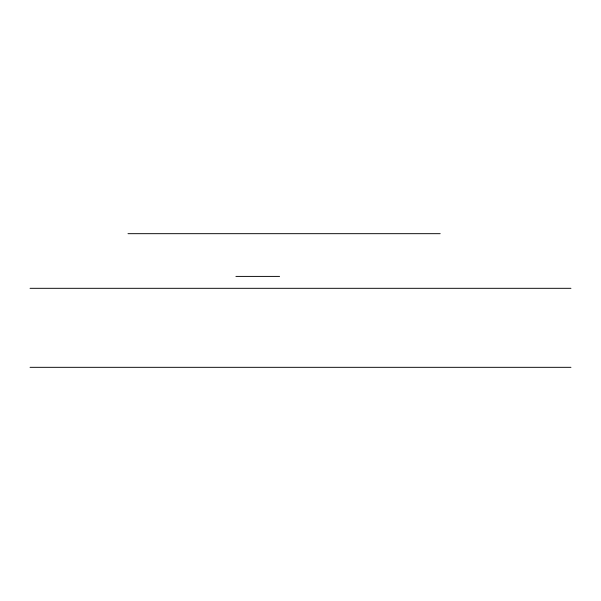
<?xml version="1.0" encoding="UTF-8"?>
<svg xmlns="http://www.w3.org/2000/svg" width="601" height="601" viewBox="0 0 601 601"><rect width="100%" height="100%" fill="white"/><g stroke="black" fill="none" stroke-linecap="round" stroke-linejoin="round"><path stroke-width="0.9" d="M127.99 233.676L440.187 233.676M235.908 276.407L279.6 276.407M30.05 288.315L570.95 288.315M30.05 367.324L570.95 367.324"/></g></svg>
